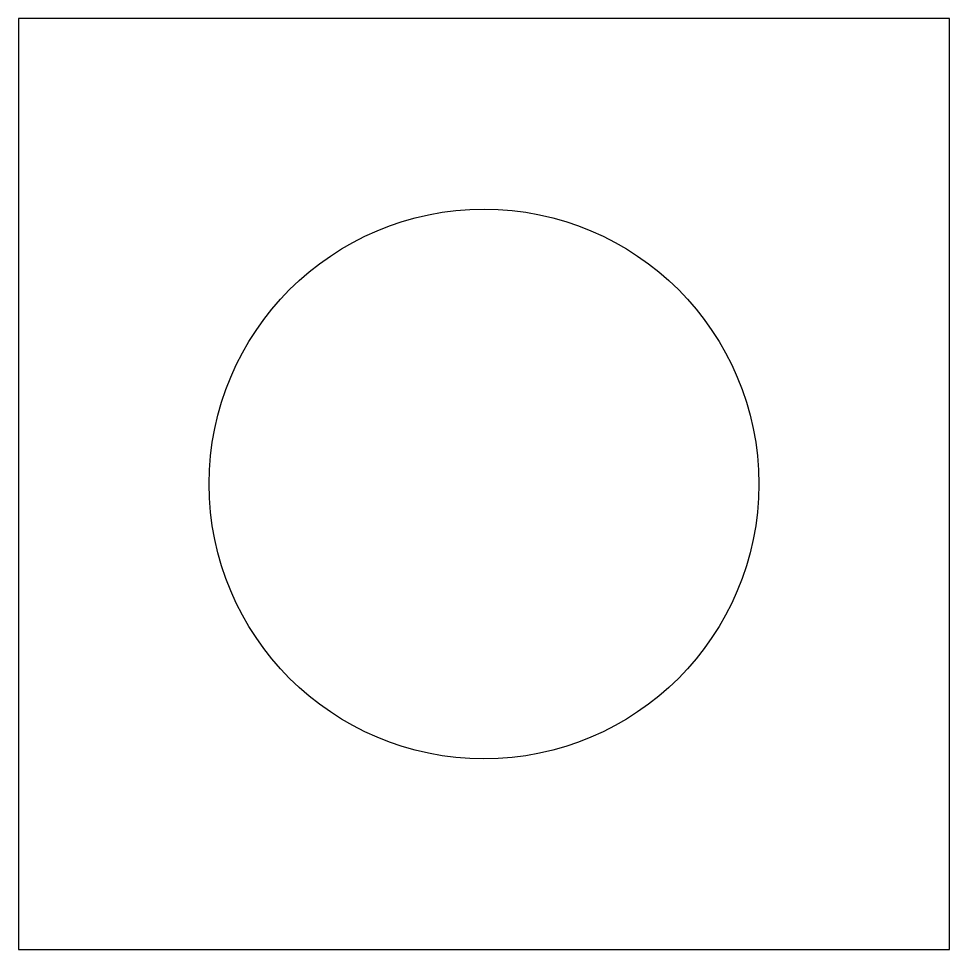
# Model space of a CAD drawing. Header units: millimetres. Extents: x 0 to 50.8, y 0 to 50.8.
import ezdxf

# ---------------------------------------------------------------- set-up
doc = ezdxf.new("R2010")
doc.units = ezdxf.units.MM
doc.layers.add('CUT_HOLES', color=7, linetype='Continuous')
doc.layers.add('CUT_OUTER', color=7, linetype='Continuous')

msp = doc.modelspace()

# ---------------------------------------------------------------- linework, layer by layer
at = {"layer": 'CUT_HOLES'}
msp.add_circle((25.4, 25.4), 15, dxfattribs=at)
at = {"layer": 'CUT_OUTER'}
msp.add_lwpolyline([(0, 0), (50.8, 0), (50.8, 50.8), (0, 50.8)], close=True, dxfattribs=at)

doc.saveas('drawing.dxf')
